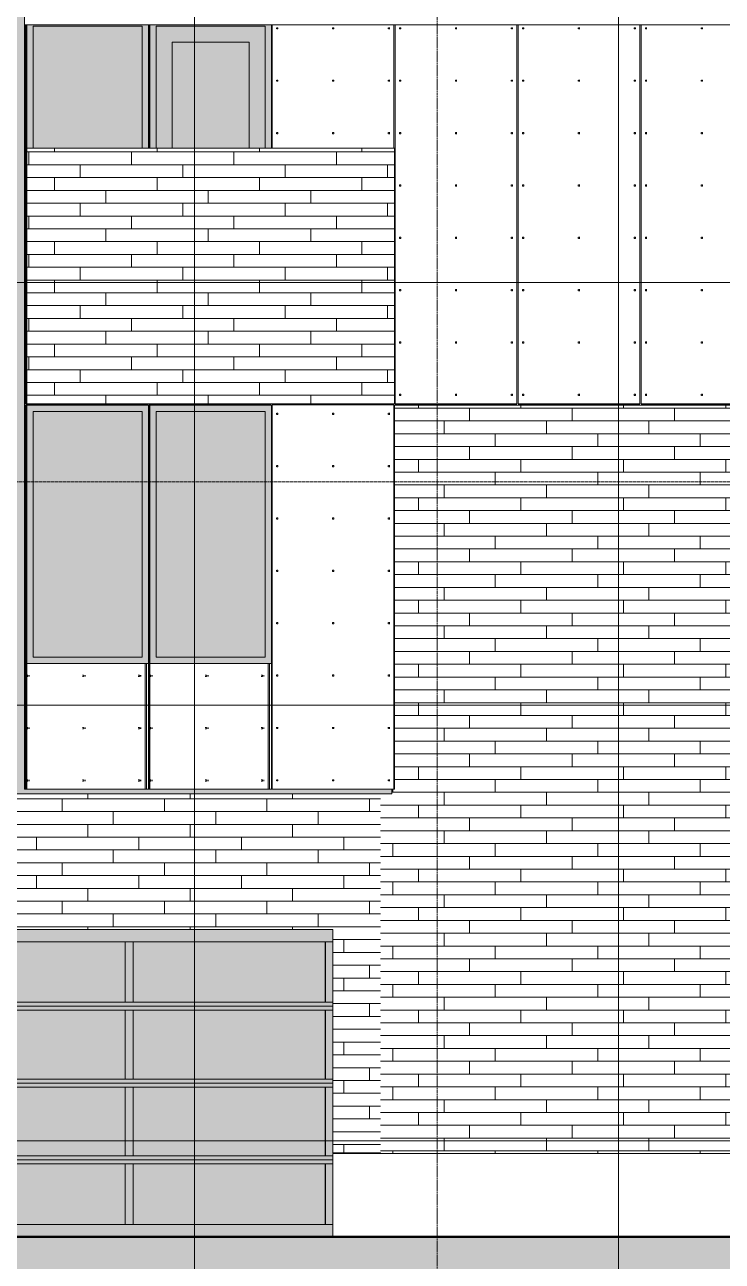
# Model space of a CAD drawing. Header units: inches. Extents: x 1750 to 7619, y -360 to 620.
# Drawn here: x 5540.2 to 5758.1, y -37.7 to 348.5 of the extents above; entities that cross this region are included whole.
import ezdxf

# ---------------------------------------------------------------- set-up
doc = ezdxf.new("R2010")
doc.units = ezdxf.units.IN
doc.header["$MEASUREMENT"] = 0
doc.linetypes.add('Aligning Line 1_8_', pattern=[0.25, 0.125, -0.125])
doc.linetypes.add('Grid Line 1_2_', pattern=[0.875, 0.5, -0.125, 0.125, -0.125])
for name, color, linetype, lineweight in [('0-4', 10, 'Continuous', 5), ('A-CLNG', 13, 'Continuous', 13), ('A-CLNG-1', 13, 'Continuous', 5), ('A-DOOR', 31, 'Continuous', 13), ('A-FLOR-LEVL-1', 51, 'Grid Line 1_2_', 9), ('A-GENM', 5, 'Continuous', 9), ('A-GLAZ', 151, 'Continuous', 13), ('A-GLAZ-1', 251, 'Continuous', 9), ('A-WALL', 113, 'Continuous', 13), ('A-WALL-PATT-1', 251, 'Continuous', 9), ('C-TOPO', 7, 'Continuous', 9), ('C-TOPO-1', 250, 'Continuous', 50), ('G-ANNO-SYMB', 111, 'Aligning Line 1_8_', 9), ('G-ANNO-SYMB-2', 147, 'Aligning Line 1_8_', 9), ('G-ANNO-SYMB-3', 111, 'Continuous', 9), ('S-FNDN', 32, 'Continuous', 13), ('S-GRID-1', 1, 'Grid Line 1_2_', 9)]:
    doc.layers.add(name, color=color, linetype=linetype, lineweight=lineweight)
pattern_1 = [(0, (7193.2, 112.3), (-38.4, 120.375), [0.392, -38.007]), (0, (7193.2, 112.7), (-38.4, 120.375), [0.392, -38.007]), (0, (7193.2, 128.66), (-38.4, 120.375), [0.392, -38.007]), (0, (7193.2, 129.05), (-38.4, 120.375), [0.392, -38.007]), (0, (7193.2, 145.02), (-38.4, 120.375), [0.392, -38.007]), (0, (7193.2, 145.41), (-38.4, 120.375), [0.392, -38.007]), (0, (7193.2, 161.38), (-38.4, 120.375), [0.392, -38.007]), (0, (7193.2, 161.77), (-38.4, 120.375), [0.392, -38.007]), (0, (7193.2, 177.73), (-38.4, 120.375), [0.392, -38.007]), (0, (7193.2, 178.12), (-38.4, 120.375), [0.392, -38.007]), (0, (7193.2, 194.09), (-38.4, 120.375), [0.392, -38.007]), (0, (7193.2, 194.48), (-38.4, 120.375), [0.392, -38.007]), (0, (7193.2, 210.45), (-38.4, 120.375), [0.392, -38.007]), (0, (7193.2, 210.84), (-38.4, 120.375), [0.392, -38.007]), (0, (7193.2, 226.8), (-38.4, 120.375), [0.392, -38.007]), (0, (7193.2, 227.2), (-38.4, 120.375), [0.392, -38.007]), (0, (7210.65, 112.3), (-38.4, 120.375), [0.392, -38.007]), (0, (7210.65, 112.7), (-38.4, 120.375), [0.392, -38.007]), (0, (7210.65, 128.66), (-38.4, 120.375), [0.392, -38.007]), (0, (7210.65, 129.05), (-38.4, 120.375), [0.392, -38.007]), (0, (7210.65, 145.02), (-38.4, 120.375), [0.392, -38.007]), (0, (7210.65, 145.41), (-38.4, 120.375), [0.392, -38.007]), (0, (7210.65, 161.38), (-38.4, 120.375), [0.392, -38.007]), (0, (7210.65, 161.77), (-38.4, 120.375), [0.392, -38.007]), (0, (7210.65, 177.73), (-38.4, 120.375), [0.392, -38.007]), (0, (7210.65, 178.12), (-38.4, 120.375), [0.392, -38.007]), (0, (7210.65, 194.09), (-38.4, 120.375), [0.392, -38.007]), (0, (7210.65, 194.48), (-38.4, 120.375), [0.392, -38.007]), (0, (7210.65, 210.45), (-38.4, 120.375), [0.392, -38.007]), (0, (7210.65, 210.84), (-38.4, 120.375), [0.392, -38.007]), (0, (7210.65, 226.8), (-38.4, 120.375), [0.392, -38.007]), (0, (7210.65, 227.2), (-38.4, 120.375), [0.392, -38.007]), (0, (7228.1, 112.3), (-38.4, 120.375), [0.392, -38.007]), (0, (7228.1, 112.7), (-38.4, 120.375), [0.392, -38.007]), (0, (7228.1, 128.66), (-38.4, 120.375), [0.392, -38.007]), (0, (7228.1, 129.05), (-38.4, 120.375), [0.392, -38.007]), (0, (7228.1, 145.02), (-38.4, 120.375), [0.392, -38.007]), (0, (7228.1, 145.41), (-38.4, 120.375), [0.392, -38.007]), (0, (7228.1, 161.38), (-38.4, 120.375), [0.392, -38.007]), (0, (7228.1, 161.77), (-38.4, 120.375), [0.392, -38.007]), (0, (7228.1, 177.73), (-38.4, 120.375), [0.392, -38.007]), (0, (7228.1, 178.12), (-38.4, 120.375), [0.392, -38.007]), (0, (7228.1, 194.09), (-38.4, 120.375), [0.392, -38.007]), (0, (7228.1, 194.48), (-38.4, 120.375), [0.392, -38.007]), (0, (7228.1, 210.45), (-38.4, 120.375), [0.392, -38.007]), (0, (7228.1, 210.84), (-38.4, 120.375), [0.392, -38.007]), (0, (7228.1, 226.8), (-38.4, 120.375), [0.392, -38.007]), (0, (7228.1, 227.2), (-38.4, 120.375), [0.392, -38.007]), (90, (7191.46, 109.75), (-38.4, 2e-15), [120, -0.375]), (90, (7191.834, 109.75), (-38.4, 2e-15), [120, -0.375]), (90, (7193.2, 112.304), (-38.4, 2e-15), [0.392, -119.982]), (90, (7193.2, 128.66), (-38.4, 2e-15), [0.392, -119.982]), (90, (7193.2, 145.018), (-38.4, 2e-15), [0.392, -119.982]), (90, (7193.2, 161.375), (-38.4, 2e-15), [0.392, -119.982]), (90, (7193.2, 177.732), (-38.4, 2e-15), [0.392, -119.982]), (90, (7193.2, 194.09), (-38.4, 2e-15), [0.392, -119.982]), (90, (7193.2, 210.447), (-38.4, 2e-15), [0.392, -119.982]), (90, (7193.2, 226.804), (-38.4, 2e-15), [0.392, -119.982]), (90, (7193.593, 112.304), (-38.4, 2e-15), [0.392, -119.982]), (90, (7193.593, 128.66), (-38.4, 2e-15), [0.392, -119.982]), (90, (7193.593, 145.018), (-38.4, 2e-15), [0.392, -119.982]), (90, (7193.593, 161.375), (-38.4, 2e-15), [0.392, -119.982]), (90, (7193.593, 177.732), (-38.4, 2e-15), [0.392, -119.982]), (90, (7193.593, 194.09), (-38.4, 2e-15), [0.392, -119.982]), (90, (7193.593, 210.447), (-38.4, 2e-15), [0.392, -119.982]), (90, (7193.593, 226.804), (-38.4, 2e-15), [0.392, -119.982]), (90, (7210.65, 112.304), (-38.4, 2e-15), [0.392, -119.982]), (90, (7210.65, 128.66), (-38.4, 2e-15), [0.392, -119.982]), (90, (7210.65, 145.018), (-38.4, 2e-15), [0.392, -119.982]), (90, (7210.65, 161.375), (-38.4, 2e-15), [0.392, -119.982]), (90, (7210.65, 177.732), (-38.4, 2e-15), [0.392, -119.982]), (90, (7210.65, 194.09), (-38.4, 2e-15), [0.392, -119.982]), (90, (7210.65, 210.447), (-38.4, 2e-15), [0.392, -119.982]), (90, (7210.65, 226.804), (-38.4, 2e-15), [0.392, -119.982]), (90, (7211.043, 112.304), (-38.4, 2e-15), [0.392, -119.982]), (90, (7211.043, 128.66), (-38.4, 2e-15), [0.392, -119.982]), (90, (7211.043, 145.018), (-38.4, 2e-15), [0.392, -119.982]), (90, (7211.043, 161.375), (-38.4, 2e-15), [0.392, -119.982]), (90, (7211.043, 177.732), (-38.4, 2e-15), [0.392, -119.982]), (90, (7211.043, 194.09), (-38.4, 2e-15), [0.392, -119.982]), (90, (7211.043, 210.447), (-38.4, 2e-15), [0.392, -119.982]), (90, (7211.043, 226.804), (-38.4, 2e-15), [0.392, -119.982]), (90, (7228.1, 112.304), (-38.4, 2e-15), [0.392, -119.982]), (90, (7228.1, 128.66), (-38.4, 2e-15), [0.392, -119.982]), (90, (7228.1, 145.018), (-38.4, 2e-15), [0.392, -119.982]), (90, (7228.1, 161.375), (-38.4, 2e-15), [0.392, -119.982]), (90, (7228.1, 177.732), (-38.4, 2e-15), [0.392, -119.982]), (90, (7228.1, 194.09), (-38.4, 2e-15), [0.392, -119.982]), (90, (7228.1, 210.447), (-38.4, 2e-15), [0.392, -119.982]), (90, (7228.1, 226.804), (-38.4, 2e-15), [0.392, -119.982]), (90, (7228.493, 112.304), (-38.4, 2e-15), [0.392, -119.982]), (90, (7228.493, 128.66), (-38.4, 2e-15), [0.392, -119.982]), (90, (7228.493, 145.018), (-38.4, 2e-15), [0.392, -119.982]), (90, (7228.493, 161.375), (-38.4, 2e-15), [0.392, -119.982]), (90, (7228.493, 177.732), (-38.4, 2e-15), [0.392, -119.982]), (90, (7228.493, 194.09), (-38.4, 2e-15), [0.392, -119.982]), (90, (7228.493, 210.447), (-38.4, 2e-15), [0.392, -119.982]), (90, (7228.493, 226.804), (-38.4, 2e-15), [0.392, -119.982]), (180, (7229.86, 109.38), (-38.4, 120.375), [38.025, -0.375]), (180, (7229.86, 109.75), (-38.4, 120.375), [38.025, -0.375])]
pattern_2 = [(0, (5653.5217, 268.8), (0, 4), []), (90, (5653.522, 268.8), (-8, 8), [4, -28]), (90, (5669.522, 272.8), (-8, 8), [4, -28])]

# ---------------------------------------------------------------- blocks, each defined once
blk = doc.blocks.new('CTR - 2nd Phase_rvt-2-BUILDING ELEVATION - NORTH')
at = {"layer": 'A-FLOR-LEVL-1'}
for p, q in [((-12558.48, 268), (-9609.49, 268)), ((-12558.48, 136), (-9609.49, 136)), ((-12558.48, 0), (-9609.49, 0)), ((-12558.48, -30), (-9609.49, -30))]:
    blk.add_line(p, q, dxfattribs=at)
blk = doc.blocks.new('CTR  - Topography_rvt-2-BUILDING ELEVATION - NORTH')
at = {"layer": 'C-TOPO'}
h = blk.add_hatch(dxfattribs=at)
h.set_pattern_fill('FP_65', color=256, style=0, pattern_type=2)
h.set_pattern_definition([(0, (12, 0), (24, 24), [24, -24]), (0, (12, 9), (24, 24), [24, -24]), (0, (12, 18), (24, 24), [24, -24]), (90, (15, 21), (-24, 24), [24, -24]), (90, (24, 21), (-24, 24), [24, -24]), (90, (33, 21), (-24, 24), [24, -24])])
h.paths.add_polyline_path([(-10823.04, -206.54), (-9706.16, -206.54), (-9706.16, 4.74), (-9718.03, 4.58), (-9757.05, 2.34), (-9768.24, 2.24), (-9791.25, 0.22), (-9799.61, -1), (-9821.95, -1), (-9826.28, -1.52), (-9893.34, -4.3), (-9896.52, -5.01), (-9915.25, -12.61), (-9950.42, -20.49), (-9956.61, -23), (-10060.1, -17.59), (-10091.21, -21.29), (-10136.73, -22.08), (-10164.02, -22.65), (-10280.77, -24.57), (-10370.76, -26.59), (-10412.87, -26.71), (-10450.41, -27.55), (-10486.95, -27.6), (-10517.54, -27.24), (-10526.34, -27.22), (-10534.89, -27.12), (-10585.35, -27.54), (-10642.59, -27.26), (-10678.15, -26.98), (-10823.04, -29.95), (-10859.39, -30), (-12461.79, -30), (-12461.79, -206.54), (-10839.09, -206.54)], flags=0)
for p, q in [((-11756.67, -30), (-11650.84, -30)), ((-11650.84, -30), (-11562.83, -30)), ((-11551.58, -30), (-11562.83, -30)), ((-11547.79, -30), (-11551.58, -30)), ((-11542.32, -30), (-11547.79, -30)), ((-11528.02, -30), (-11542.32, -30)), ((-11528.02, -30), (-11517.18, -30)), ((-11517.18, -30), (-11493.25, -30)), ((-11449.34, -30), (-11493.25, -30)), ((-11449.34, -30), (-11368.78, -30))]:
    blk.add_line(p, q, dxfattribs=at)
at = {"layer": 'C-TOPO-1'}
for p, q in [((-11650.84, -30), (-11756.66, -30)), ((-11562.83, -30), (-11650.84, -30)), ((-11551.58, -30), (-11562.83, -30)), ((-11547.79, -30), (-11551.58, -30)), ((-11542.32, -30), (-11547.79, -30)), ((-11528.02, -30), (-11542.32, -30)), ((-11517.18, -30), (-11528.02, -30)), ((-11493.25, -30), (-11517.18, -30)), ((-11449.34, -30), (-11493.25, -30)), ((-11368.78, -30), (-11449.34, -30))]:
    blk.add_line(p, q, dxfattribs=at)
blk = doc.blocks.new('CTR - 1st Phase - Common Walls_rvt-2-BUILDING ELEVATION - NORTH')
at = {"layer": 'A-FLOR-LEVL-1'}
for p, q in [((-12558.48, 268), (-9609.49, 268)), ((-12558.48, 136), (-9609.49, 136)), ((-12558.48, 0), (-9609.49, 0)), ((-12558.48, -30), (-9609.49, -30))]:
    blk.add_line(p, q, dxfattribs=at)
at = {"layer": 'G-ANNO-SYMB-2'}
blk.add_line((-9706.16, 0), (-12461.79, 0), dxfattribs=at)
blk = doc.blocks.new('CTR - 1st Phase -Stairs _ Elevators_rvt-2-BUILDING ELEVATION - NORTH')
at = {"layer": 'A-FLOR-LEVL-1'}
for p, q in [((-12558.48, 268), (-9609.49, 268)), ((-12558.48, 136), (-9609.49, 136)), ((-12558.48, 0), (-9609.49, 0)), ((-12558.48, -30), (-9609.49, -30))]:
    blk.add_line(p, q, dxfattribs=at)
blk = doc.blocks.new('Basic Wall _ EXT - FIBER CEMENT - LARGE - ___-2162461-BUILDING ELEVATION - NORTH')
at = {"layer": 'A-WALL'}
for p, q in [((-11663.98, 348.53), (-11663.98, 348.55)), ((-11663.98, 348.51), (-11663.98, 348.53)), ((-11663.98, 348.51), (-11356.4, 348.51))]:
    blk.add_line(p, q, dxfattribs=at)
blk = doc.blocks.new('_THE_ WINDOW _ DOOR - Door - 3rd floors-2113387-BUILDING ELEVATION - NORTH')
at = {"layer": 'A-GLAZ'}
for points in [[(-11623.01, 310), (-11623.01, 348.12), (-11588.99, 348.12), (-11588.99, 310), (-11586.99, 310), (-11586.99, 348.51), (-11625.01, 348.47), (-11625.01, 310), (-11623.97, 310)], [(-11588.99, 310), (-11588.99, 348.12), (-11623.01, 348.12), (-11623.01, 310), (-11618.01, 310), (-11618.01, 343.12), (-11593.99, 343.12), (-11593.99, 310), (-11591.6, 310)], [(-11600.66, 310), (-11593.99, 310), (-11593.99, 343.12), (-11618.01, 343.12), (-11618.01, 310)]]:
    blk.add_hatch(color=256, dxfattribs=at).paths.add_polyline_path(points, flags=0)
for p, q in [((-11625.01, 348.52), (-11625.01, 310)), ((-11623.01, 348.12), (-11588.99, 348.12)), ((-11623.01, 310), (-11623.01, 348.12)), ((-11588.99, 348.12), (-11588.99, 310)), ((-11586.99, 310), (-11586.99, 348.52)), ((-11618.01, 343.12), (-11593.99, 343.12)), ((-11618.01, 310), (-11618.01, 343.12)), ((-11593.99, 343.12), (-11593.99, 310))]:
    blk.add_line(p, q, dxfattribs=at)
blk = doc.blocks.new('_THE_ WINDOW _ DOOR - Window - 3rd Floor-2113392-BUILDING ELEVATION - NORTH')
at = {"layer": 'A-GLAZ'}
for points in [[(-11663.41, 310), (-11661.41, 310), (-11661.41, 348.12), (-11627.39, 348.12), (-11627.39, 310), (-11625.39, 310), (-11625.39, 348.51), (-11663.41, 348.51), (-11663.41, 343.64)], [(-11661.41, 310), (-11627.39, 310), (-11627.39, 348.12), (-11661.41, 348.12), (-11661.41, 343.64)]]:
    blk.add_hatch(color=256, dxfattribs=at).paths.add_polyline_path(points, flags=0)
for p, q in [((-11663.41, 348.52), (-11663.41, 310)), ((-11661.41, 310), (-11661.41, 348.12)), ((-11661.41, 348.12), (-11627.39, 348.12)), ((-11627.39, 348.12), (-11627.39, 310)), ((-11625.39, 310), (-11625.39, 348.52))]:
    blk.add_line(p, q, dxfattribs=at)
blk = doc.blocks.new('_THE_ WINDOW _ DOOR - Window - 2nd Floor-2113388-BUILDING ELEVATION - NORTH')
at = {"layer": 'A-GLAZ'}
h = blk.add_hatch(color=256, dxfattribs=at)
h.paths.add_polyline_path([(-11780.99, 149), (-11778.99, 149), (-11778.99, 229.75), (-11817.01, 229.75), (-11817.01, 149), (-11785.18, 149)], flags=0)
h.paths.add_polyline_path([(-11815.01, 151), (-11815.01, 227.75), (-11780.99, 227.75), (-11780.99, 151), (-11785.18, 151)], flags=0)
blk.add_hatch(color=256, dxfattribs=at).paths.add_polyline_path([(-11785.18, 151), (-11780.99, 151), (-11780.99, 227.75), (-11815.01, 227.75), (-11815.01, 151)], flags=0)
at = {"layer": 'A-GLAZ-1'}
h = blk.add_hatch(dxfattribs=at)
h.set_pattern_fill('FP_62', color=256, style=0, pattern_type=2)
h.set_pattern_definition([(0, (-11777.25, 167.18), (-38.4, 120.38), [0.392, -38.007]), (0, (-11777.25, 167.57), (-38.4, 120.38), [0.392, -38.007]), (0, (-11777.25, 183.54), (-38.4, 120.38), [0.392, -38.007]), (0, (-11777.25, 183.93), (-38.4, 120.38), [0.392, -38.007]), (0, (-11777.25, 199.89), (-38.4, 120.38), [0.392, -38.007]), (0, (-11777.25, 200.29), (-38.4, 120.38), [0.392, -38.007]), (0, (-11777.25, 216.25), (-38.4, 120.38), [0.392, -38.007]), (0, (-11777.25, 216.64), (-38.4, 120.38), [0.392, -38.007]), (0, (-11777.25, 232.61), (-38.4, 120.38), [0.392, -38.007]), (0, (-11777.25, 233), (-38.4, 120.38), [0.392, -38.007]), (0, (-11777.25, 248.96), (-38.4, 120.38), [0.392, -38.007]), (0, (-11777.25, 249.36), (-38.4, 120.375), [0.392, -38.007]), (0, (-11777.25, 265.32), (-38.4, 120.375), [0.392, -38.007]), (0, (-11777.25, 265.71), (-38.4, 120.375), [0.392, -38.007]), (0, (-11777.25, 281.68), (-38.4, 120.375), [0.392, -38.007]), (0, (-11777.25, 282.07), (-38.4, 120.375), [0.392, -38.007]), (0, (-11759.8, 167.18), (-38.4, 120.38), [0.392, -38.007]), (0, (-11759.8, 167.57), (-38.4, 120.38), [0.392, -38.007]), (0, (-11759.8, 183.54), (-38.4, 120.38), [0.392, -38.007]), (0, (-11759.8, 183.93), (-38.4, 120.38), [0.392, -38.007]), (0, (-11759.8, 199.89), (-38.4, 120.38), [0.392, -38.007]), (0, (-11759.8, 200.29), (-38.4, 120.38), [0.392, -38.007]), (0, (-11759.8, 216.25), (-38.4, 120.38), [0.392, -38.007]), (0, (-11759.8, 216.64), (-38.4, 120.38), [0.392, -38.007]), (0, (-11759.8, 232.61), (-38.4, 120.38), [0.392, -38.007]), (0, (-11759.8, 233), (-38.4, 120.38), [0.392, -38.007]), (0, (-11759.8, 248.96), (-38.4, 120.375), [0.392, -38.007]), (0, (-11759.8, 249.36), (-38.4, 120.375), [0.392, -38.007]), (0, (-11759.8, 265.32), (-38.4, 120.375), [0.392, -38.007]), (0, (-11759.8, 265.71), (-38.4, 120.375), [0.392, -38.007]), (0, (-11759.8, 281.68), (-38.4, 120.375), [0.392, -38.007]), (0, (-11759.8, 282.07), (-38.4, 120.375), [0.392, -38.007]), (0, (-11742.35, 167.18), (-38.4, 120.38), [0.392, -38.007]), (0, (-11742.35, 167.57), (-38.4, 120.38), [0.392, -38.007]), (0, (-11742.35, 183.54), (-38.4, 120.38), [0.392, -38.007]), (0, (-11742.35, 183.93), (-38.4, 120.38), [0.392, -38.007]), (0, (-11742.35, 199.89), (-38.4, 120.38), [0.392, -38.007]), (0, (-11742.35, 200.29), (-38.4, 120.38), [0.392, -38.007]), (0, (-11742.35, 216.25), (-38.4, 120.38), [0.392, -38.007]), (0, (-11742.35, 216.64), (-38.4, 120.38), [0.392, -38.007]), (0, (-11742.35, 232.61), (-38.4, 120.38), [0.392, -38.007]), (0, (-11742.35, 233), (-38.4, 120.38), [0.392, -38.007]), (0, (-11742.35, 248.96), (-38.4, 120.375), [0.392, -38.007]), (0, (-11742.35, 249.36), (-38.4, 120.375), [0.392, -38.007]), (0, (-11742.35, 265.32), (-38.4, 120.375), [0.392, -38.007]), (0, (-11742.35, 265.71), (-38.4, 120.375), [0.392, -38.007]), (0, (-11742.35, 281.68), (-38.4, 120.375), [0.392, -38.007]), (0, (-11742.35, 282.07), (-38.4, 120.375), [0.392, -38.007]), (90, (-11778.99, 164.625), (-38.4, 2e-15), [120, -0.375]), (90, (-11778.614, 164.625), (-38.4, 2e-15), [120, -0.375]), (90, (-11777.248, 167.18), (-38.4, 2e-15), [0.392, -119.982]), (90, (-11777.248, 183.536), (-38.4, 2e-15), [0.392, -119.982]), (90, (-11777.248, 199.893), (-38.4, 2e-15), [0.392, -119.982]), (90, (-11777.248, 216.25), (-38.4, 2e-15), [0.392, -119.982]), (90, (-11777.248, 232.607), (-38.4, 2e-15), [0.392, -119.982]), (90, (-11777.248, 248.964), (-38.4, 2e-15), [0.392, -119.982]), (90, (-11777.248, 265.322), (-38.4, 2e-15), [0.392, -119.982]), (90, (-11777.248, 281.68), (-38.4, 2e-15), [0.392, -119.982]), (90, (-11776.856, 167.18), (-38.4, 2e-15), [0.392, -119.982]), (90, (-11776.856, 183.536), (-38.4, 2e-15), [0.392, -119.982]), (90, (-11776.856, 199.893), (-38.4, 2e-15), [0.392, -119.982]), (90, (-11776.856, 216.25), (-38.4, 2e-15), [0.392, -119.982]), (90, (-11776.856, 232.607), (-38.4, 2e-15), [0.392, -119.982]), (90, (-11776.856, 248.964), (-38.4, 2e-15), [0.392, -119.982]), (90, (-11776.856, 265.322), (-38.4, 2e-15), [0.392, -119.982]), (90, (-11776.856, 281.68), (-38.4, 2e-15), [0.392, -119.982]), (90, (-11759.798, 167.18), (-38.4, 2e-15), [0.392, -119.982]), (90, (-11759.798, 183.536), (-38.4, 2e-15), [0.392, -119.982]), (90, (-11759.798, 199.893), (-38.4, 2e-15), [0.392, -119.982]), (90, (-11759.798, 216.25), (-38.4, 2e-15), [0.392, -119.982]), (90, (-11759.798, 232.607), (-38.4, 2e-15), [0.392, -119.982]), (90, (-11759.798, 248.964), (-38.4, 2e-15), [0.392, -119.982]), (90, (-11759.798, 265.322), (-38.4, 2e-15), [0.392, -119.982]), (90, (-11759.798, 281.68), (-38.4, 2e-15), [0.392, -119.982]), (90, (-11759.406, 167.18), (-38.4, 2e-15), [0.392, -119.982]), (90, (-11759.406, 183.536), (-38.4, 2e-15), [0.392, -119.982]), (90, (-11759.406, 199.893), (-38.4, 2e-15), [0.392, -119.982]), (90, (-11759.406, 216.25), (-38.4, 2e-15), [0.392, -119.982]), (90, (-11759.406, 232.607), (-38.4, 2e-15), [0.392, -119.982]), (90, (-11759.406, 248.964), (-38.4, 2e-15), [0.392, -119.982]), (90, (-11759.406, 265.322), (-38.4, 2e-15), [0.392, -119.982]), (90, (-11759.406, 281.68), (-38.4, 2e-15), [0.392, -119.982]), (90, (-11742.348, 167.18), (-38.4, 2e-15), [0.392, -119.982]), (90, (-11742.348, 183.536), (-38.4, 2e-15), [0.392, -119.982]), (90, (-11742.348, 199.893), (-38.4, 2e-15), [0.392, -119.982]), (90, (-11742.348, 216.25), (-38.4, 2e-15), [0.392, -119.982]), (90, (-11742.348, 232.607), (-38.4, 2e-15), [0.392, -119.982]), (90, (-11742.348, 248.964), (-38.4, 2e-15), [0.392, -119.982]), (90, (-11742.348, 265.322), (-38.4, 2e-15), [0.392, -119.982]), (90, (-11742.348, 281.68), (-38.4, 2e-15), [0.392, -119.982]), (90, (-11741.956, 167.18), (-38.4, 2e-15), [0.392, -119.982]), (90, (-11741.956, 183.536), (-38.4, 2e-15), [0.392, -119.982]), (90, (-11741.956, 199.893), (-38.4, 2e-15), [0.392, -119.982]), (90, (-11741.956, 216.25), (-38.4, 2e-15), [0.392, -119.982]), (90, (-11741.956, 232.607), (-38.4, 2e-15), [0.392, -119.982]), (90, (-11741.956, 248.964), (-38.4, 2e-15), [0.392, -119.982]), (90, (-11741.956, 265.322), (-38.4, 2e-15), [0.392, -119.982]), (90, (-11741.956, 281.68), (-38.4, 2e-15), [0.392, -119.982]), (180, (-11740.59, 164.25), (-38.4, 120.38), [38.025, -0.375]), (180, (-11740.59, 164.62), (-38.4, 120.38), [38.025, -0.375])])
h.paths.add_polyline_path([(-11778.99, 109.75), (-11778.99, 149), (-11817.01, 149), (-11817.01, 109.75)], flags=0)
at = {"layer": 'A-GLAZ'}
for p, q in [((-11778.99, 229.75), (-11817.01, 229.75)), ((-11817.01, 229.75), (-11817.01, 149)), ((-11778.99, 149), (-11778.99, 229.75)), ((-11815.01, 151), (-11815.01, 227.75)), ((-11815.01, 227.75), (-11780.99, 227.75)), ((-11780.99, 227.75), (-11780.99, 151)), ((-11780.99, 151), (-11815.01, 151)), ((-11817.01, 149), (-11778.99, 149)), ((-11817.01, 149), (-11817.01, 109.75)), ((-11778.99, 109.75), (-11778.99, 149)), ((-11817.01, 109.75), (-11778.99, 109.75))]:
    blk.add_line(p, q, dxfattribs=at)
blk = doc.blocks.new('Door-Sectional_Model3502_Comcl_Amarr - one-1908623-BUILDING ELEVATION - NORTH')
at = {"layer": 'A-DOOR'}
h = blk.add_hatch(color=256, dxfattribs=at)
h.paths.add_polyline_path([(-11686.77, 42), (-11567.79, 42.01), (-11567.79, 43.25), (-11759.79, 43.24), (-11759.79, 42), (-11726.37, 42)], flags=0)
h.paths.add_polyline_path([(-11686.77, 62.12), (-11567.79, 62.14), (-11567.79, 66), (-11759.79, 65.98), (-11759.79, 62.12), (-11754.39, 62.12)], flags=0)
h = blk.add_hatch(color=256, dxfattribs=at)
h.paths.add_polyline_path([(-11570.12, 43.25), (-11567.79, 43.25), (-11567.79, 62.12), (-11570.12, 62.12)], flags=0)
h.paths.add_polyline_path([(-11759.79, 43.25), (-11757.41, 43.25), (-11757.41, 62.12), (-11759.79, 62.12), (-11759.79, 48.84)], flags=0)
h = blk.add_hatch(color=256, dxfattribs=at)
h.paths.add_polyline_path([(-11600.66, 43.25), (-11570.16, 43.25), (-11570.16, 62.12), (-11630.21, 62.12), (-11630.21, 43.25)], flags=0)
h.paths.add_polyline_path([(-11728.11, 43.25), (-11697.37, 43.25), (-11697.37, 62.12), (-11757.41, 62.12), (-11757.41, 43.25)], flags=0)
h.paths.add_polyline_path([(-11694.87, 43.25), (-11632.71, 43.25), (-11632.71, 62.12), (-11694.87, 62.12), (-11694.87, 58)], flags=0)
for points in [[(-11694.87, 43.25), (-11694.87, 62.12), (-11697.37, 62.12), (-11697.37, 43.25)], [(-11630.21, 43.25), (-11630.21, 62.12), (-11632.71, 62.12), (-11632.71, 43.25)], [(-11697.37, 19.25), (-11694.87, 19.25), (-11694.87, 40.75), (-11697.37, 40.75), (-11697.37, 22.7)], [(-11632.71, 19.25), (-11630.21, 19.25), (-11630.21, 40.75), (-11632.71, 40.75), (-11632.71, 22.7)], [(-11694.87, -4.75), (-11694.87, 16.75), (-11697.37, 16.75), (-11697.37, -4.75)], [(-11630.21, -4.75), (-11630.21, 16.75), (-11632.71, 16.75), (-11632.71, -4.75)], [(-11565.51, -4), (-11565.51, -3.75), (-11566.51, -3.75), (-11566.51, -4)], [(-11694.87, -26.13), (-11694.87, -7.25), (-11697.37, -7.25), (-11697.37, -26.13)], [(-11630.21, -26.13), (-11630.21, -7.25), (-11632.71, -7.25), (-11632.71, -26.13)], [(-11762.07, -29.93), (-11761.07, -29.93), (-11761.07, -19.75), (-11762.07, -19.75), (-11762.07, -26.13)], [(-11761.07, -29.96), (-11761.07, -29.93), (-11762.07, -29.96)]]:
    blk.add_hatch(color=256, dxfattribs=at).paths.add_polyline_path(points, flags=0)
h = blk.add_hatch(color=256, dxfattribs=at)
h.paths.add_polyline_path([(-11570.12, -26.13), (-11570.12, -7.25), (-11570.16, -7.25), (-11570.16, -26.13)], flags=0)
h.paths.add_polyline_path([(-11570.16, -4.75), (-11570.12, -4.75), (-11570.12, 16.75), (-11570.16, 16.75), (-11570.16, -4.59)], flags=0)
h.paths.add_polyline_path([(-11570.12, 19.25), (-11570.12, 40.75), (-11570.16, 40.75), (-11570.16, 19.25)], flags=0)
h.paths.add_polyline_path([(-11570.16, 43.25), (-11570.12, 43.25), (-11570.12, 62.12), (-11570.16, 62.12)], flags=0)
h = blk.add_hatch(color=256, dxfattribs=at)
h.paths.add_polyline_path([(-11570.16, 18), (-11567.79, 18.01), (-11567.79, 19.25), (-11759.79, 19.24), (-11759.79, 18), (-11600.66, 18)], flags=0)
h.paths.add_polyline_path([(-11570.16, 40.75), (-11567.79, 40.76), (-11567.79, 42), (-11759.79, 41.99), (-11759.79, 40.75), (-11600.66, 40.75)], flags=0)
h = blk.add_hatch(color=256, dxfattribs=at)
h.paths.add_polyline_path([(-11757.41, 19.25), (-11757.41, 40.75), (-11759.79, 40.75), (-11759.79, 19.25)], flags=0)
h.paths.add_polyline_path([(-11570.12, 19.25), (-11567.79, 19.25), (-11567.79, 40.75), (-11570.12, 40.75), (-11570.12, 22.7)], flags=0)
h = blk.add_hatch(color=256, dxfattribs=at)
h.paths.add_polyline_path([(-11643.71, 19.25), (-11632.71, 19.25), (-11632.71, 40.75), (-11694.87, 40.75), (-11694.87, 19.25), (-11686.77, 19.25)], flags=0)
h.paths.add_polyline_path([(-11729.83, 19.25), (-11697.37, 19.25), (-11697.37, 40.75), (-11757.41, 40.75), (-11757.41, 19.25)], flags=0)
h.paths.add_polyline_path([(-11600.66, 19.25), (-11570.16, 19.25), (-11570.16, 40.75), (-11630.21, 40.75), (-11630.21, 19.25)], flags=0)
h = blk.add_hatch(color=256, dxfattribs=at)
h.paths.add_polyline_path([(-11649.1, -6), (-11567.79, -5.99), (-11567.79, -4.75), (-11759.79, -4.76), (-11759.79, -6), (-11654.48, -6)], flags=0)
h.paths.add_polyline_path([(-11570.16, 16.75), (-11567.79, 16.76), (-11567.79, 18), (-11759.79, 17.99), (-11759.79, 16.75), (-11600.66, 16.75)], flags=0)
h = blk.add_hatch(color=256, dxfattribs=at)
h.paths.add_polyline_path([(-11759.79, -4.75), (-11757.41, -4.75), (-11757.41, 16.75), (-11759.79, 16.75), (-11759.79, -0.22)], flags=0)
h.paths.add_polyline_path([(-11567.79, -4.75), (-11567.79, -4), (-11566.79, -4), (-11566.79, -3.75), (-11567.79, -3.75), (-11567.79, 16.75), (-11570.12, 16.75), (-11570.12, -4.75), (-11568.37, -4.75)], flags=0)
h = blk.add_hatch(color=256, dxfattribs=at)
h.paths.add_polyline_path([(-11757.41, -4.75), (-11697.37, -4.75), (-11697.37, 16.75), (-11757.41, 16.75), (-11757.41, -0.22)], flags=0)
h.paths.add_polyline_path([(-11686.77, -4.75), (-11632.71, -4.75), (-11632.71, 16.75), (-11694.87, 16.75), (-11694.87, -4.75)], flags=0)
h.paths.add_polyline_path([(-11570.16, -4.75), (-11570.16, 16.75), (-11630.21, 16.75), (-11630.21, -4.75), (-11579.13, -4.75)], flags=0)
h = blk.add_hatch(color=256, dxfattribs=at)
h.paths.add_polyline_path([(-11570.16, -30), (-11567.79, -29.98), (-11567.79, -26.13), (-11760.79, -26.13), (-11760.79, -30), (-11600.66, -30)], flags=0)
h.paths.add_polyline_path([(-11606.04, -7.25), (-11567.79, -7.24), (-11567.79, -6), (-11759.79, -6.01), (-11759.79, -7.25), (-11611.42, -7.25)], flags=0)
h = blk.add_hatch(color=256, dxfattribs=at)
h.paths.add_polyline_path([(-11760.79, -26.13), (-11757.41, -26.13), (-11757.41, -7.25), (-11759.79, -7.25), (-11759.79, -19.75), (-11760.79, -19.75), (-11760.79, -26.01)], flags=0)
h.paths.add_polyline_path([(-11570.12, -26.13), (-11567.79, -26.13), (-11567.79, -7.25), (-11570.12, -7.25), (-11570.12, -23.15)], flags=0)
h = blk.add_hatch(color=256, dxfattribs=at)
h.paths.add_polyline_path([(-11757.41, -26.13), (-11697.37, -26.13), (-11697.37, -7.25), (-11757.41, -7.25), (-11757.41, -23.15)], flags=0)
h.paths.add_polyline_path([(-11630.21, -26.13), (-11570.16, -26.13), (-11570.16, -7.25), (-11630.21, -7.25), (-11630.21, -23.15)], flags=0)
h.paths.add_polyline_path([(-11694.87, -26.13), (-11632.71, -26.13), (-11632.71, -7.25), (-11694.87, -7.25), (-11694.87, -23.15)], flags=0)
for p, q in [((-11757.41, 62.12), (-11759.79, 62.12)), ((-11759.79, 62.12), (-11567.79, 62.12)), ((-11757.41, 43.25), (-11757.41, 62.12)), ((-11697.37, 62.12), (-11694.87, 62.12)), ((-11697.37, 62.12), (-11697.37, 43.25)), ((-11694.87, 62.12), (-11694.87, 43.25)), ((-11632.71, 62.12), (-11630.21, 62.12)), ((-11632.71, 62.12), (-11632.71, 43.25)), ((-11630.21, 62.12), (-11630.21, 43.25)), ((-11570.16, 43.25), (-11570.16, 62.12)), ((-11567.79, 62.12), (-11570.12, 62.12)), ((-11570.12, 62.12), (-11570.12, 43.25)), ((-11759.79, 43.25), (-11757.41, 43.25)), ((-11567.79, 43.25), (-11759.79, 43.25)), ((-11694.87, 43.25), (-11697.37, 43.25)), ((-11630.21, 43.25), (-11632.71, 43.25)), ((-11570.12, 43.25), (-11567.79, 43.25)), ((-11759.79, 42), (-11567.79, 42)), ((-11567.79, 42), (-11759.79, 42)), ((-11757.41, 40.75), (-11759.79, 40.75)), ((-11759.79, 40.75), (-11567.79, 40.75)), ((-11757.41, 19.25), (-11757.41, 40.75)), ((-11697.37, 40.75), (-11694.87, 40.75)), ((-11697.37, 40.75), (-11697.37, 19.25)), ((-11694.87, 40.75), (-11694.87, 19.25)), ((-11632.71, 40.75), (-11630.21, 40.75)), ((-11632.71, 40.75), (-11632.71, 19.25)), ((-11630.21, 40.75), (-11630.21, 19.25)), ((-11570.16, 19.25), (-11570.16, 40.75)), ((-11567.79, 40.75), (-11570.12, 40.75)), ((-11570.12, 40.75), (-11570.12, 19.25)), ((-11759.79, 19.25), (-11757.41, 19.25)), ((-11567.79, 19.25), (-11759.79, 19.25)), ((-11759.79, 18), (-11567.79, 18)), ((-11567.79, 18), (-11759.79, 18)), ((-11757.41, 16.75), (-11759.79, 16.75)), ((-11759.79, 16.75), (-11567.79, 16.75)), ((-11757.41, -4.75), (-11757.41, 16.75)), ((-11694.87, 19.25), (-11697.37, 19.25)), ((-11697.37, 16.75), (-11694.87, 16.75)), ((-11697.37, 16.75), (-11697.37, -4.75)), ((-11694.87, 16.75), (-11694.87, -4.75)), ((-11630.21, 19.25), (-11632.71, 19.25)), ((-11632.71, 16.75), (-11630.21, 16.75)), ((-11632.71, 16.75), (-11632.71, -4.75)), ((-11630.21, 16.75), (-11630.21, -4.75)), ((-11570.16, -4.75), (-11570.16, 16.75)), ((-11570.12, 19.25), (-11567.79, 19.25)), ((-11567.79, 16.75), (-11570.12, 16.75)), ((-11570.12, 16.75), (-11570.12, -4.75)), ((-11566.79, -4), (-11566.79, -3.75)), ((-11566.51, -4), (-11566.51, -3.75)), ((-11565.51, -3.75), (-11565.51, -4)), ((-11759.79, -4.75), (-11757.41, -4.75)), ((-11567.79, -4.75), (-11759.79, -4.75)), ((-11759.79, -6), (-11567.79, -6)), ((-11567.79, -6), (-11759.79, -6)), ((-11757.41, -7.25), (-11759.79, -7.25)), ((-11759.79, -7.25), (-11567.79, -7.25)), ((-11757.41, -26.13), (-11757.41, -7.25)), ((-11694.87, -4.75), (-11697.37, -4.75)), ((-11697.37, -7.25), (-11694.87, -7.25)), ((-11697.37, -7.25), (-11697.37, -26.13)), ((-11694.87, -7.25), (-11694.87, -26.13)), ((-11630.21, -4.75), (-11632.71, -4.75)), ((-11632.71, -7.25), (-11630.21, -7.25)), ((-11632.71, -7.25), (-11632.71, -26.13)), ((-11630.21, -7.25), (-11630.21, -26.13)), ((-11570.16, -26.13), (-11570.16, -7.25)), ((-11570.12, -4.75), (-11567.79, -4.75)), ((-11567.79, -7.25), (-11570.12, -7.25)), ((-11570.12, -7.25), (-11570.12, -26.13)), ((-11762.07, -29.93), (-11762.07, -19.75)), ((-11761.07, -19.75), (-11761.07, -29.93)), ((-11760.79, -19.75), (-11760.79, -26.13)), ((-11760.79, -26.13), (-11757.41, -26.13)), ((-11760.79, -26.13), (-11760.79, -30)), ((-11567.79, -26.13), (-11760.79, -26.13)), ((-11694.87, -26.13), (-11697.37, -26.13)), ((-11630.21, -26.13), (-11632.71, -26.13)), ((-11570.12, -26.13), (-11567.79, -26.13)), ((-11761.07, -29.93), (-11762.07, -29.93)), ((-11762.07, -29.96), (-11762.07, -29.93)), ((-11762.07, -29.96), (-11761.07, -29.96)), ((-11761.07, -29.93), (-11761.07, -29.96))]:
    blk.add_line(p, q, dxfattribs=at)
blk = doc.blocks.new('Family1 - SCUPPER-2154893-BUILDING ELEVATION - NORTH')
at = {"layer": 'A-GENM'}
for points in [[(-11673.85, 401.5), (-11673.85, 418.54), (-11673.98, 418.54), (-11673.98, 401.5)], [(-11673.85, 401.5), (-11664.1, 401.5), (-11664.1, 418.54), (-11673.85, 418.54), (-11673.85, 401.75)], [(-11664.1, 401.5), (-11663.98, 401.5), (-11663.98, 418.54), (-11664.1, 418.54), (-11664.1, 403)], [(-11673.98, 109.75), (-11673.85, 109.75), (-11673.85, 395.5), (-11673.98, 395.5), (-11673.98, 109.87)], [(-11673.85, 109.87), (-11664.1, 109.88), (-11664.1, 395.5), (-11673.85, 395.5), (-11673.85, 110)], [(-11664.1, 109.75), (-11663.98, 109.75), (-11663.98, 395.5), (-11664.1, 395.5), (-11664.1, 109.76)]]:
    blk.add_hatch(color=256, dxfattribs=at).paths.add_polyline_path(points, flags=0)
h = blk.add_hatch(color=256, dxfattribs=at)
h.paths.add_polyline_path([(-11664.1, 395.5), (-11663.98, 395.5), (-11663.98, 401.5), (-11673.98, 401.5), (-11673.98, 395.5), (-11673.85, 395.5)], flags=0)
h.paths.add_polyline_path([(-11673.85, 395.62), (-11673.85, 401.37), (-11664.1, 401.37), (-11664.1, 395.62)], flags=0)
for p, q in [((-11673.98, 401.5), (-11673.98, 418.54)), ((-11673.85, 401.5), (-11673.85, 418.54)), ((-11664.1, 401.5), (-11664.1, 418.54)), ((-11663.98, 401.5), (-11663.98, 418.54)), ((-11663.98, 401.5), (-11673.98, 401.5)), ((-11673.98, 401.5), (-11673.98, 395.5)), ((-11673.85, 395.62), (-11673.85, 401.37)), ((-11673.85, 401.37), (-11664.1, 401.37)), ((-11664.1, 401.37), (-11664.1, 395.62)), ((-11663.98, 395.5), (-11663.98, 401.5)), ((-11673.98, 353), (-11673.98, 395.5)), ((-11673.98, 395.5), (-11663.98, 395.5)), ((-11664.1, 395.62), (-11673.85, 395.62)), ((-11673.85, 109.75), (-11673.85, 395.5)), ((-11664.1, 109.75), (-11664.1, 395.5)), ((-11663.98, 353), (-11663.98, 395.5)), ((-11673.98, 109.75), (-11673.98, 348.52)), ((-11663.98, 109.75), (-11663.98, 348.52)), ((-11673.85, 109.75), (-11673.98, 109.75)), ((-11663.98, 109.75), (-11664.1, 109.75))]:
    blk.add_line(p, q, dxfattribs=at)

msp = doc.modelspace()

# ---------------------------------------------------------------- hatches: boundary and pattern name
at = {"layer": 'A-CLNG-1'}
msp.add_hatch(color=256, dxfattribs=at).paths.add_polyline_path([(5654.8963, 108.375), (5654.8963, 109.75), (5540.1338, 109.7562), (5540.1338, 109.875), (5530.3838, 109.8735), (5530.3838, 109.75), (5085.8963, 109.75), (5085.8963, 108.375), (5651.3338, 108.375)], flags=0)
at = {"layer": 'A-WALL-PATT-1'}
h = msp.add_hatch(dxfattribs=at)
h.set_pattern_fill('FP_46', color=256, style=0, pattern_type=2)
h.set_pattern_definition(pattern_1)
h.paths.add_polyline_path([(5540.8213, 109.75), (5540.8231, 229.75), (5578.8463, 229.75), (5578.8463, 109.75), (5579.2213, 109.75), (5579.2213, 229.75), (5617.2463, 229.75), (5617.2463, 109.75), (5647.0213, 109.75), (5647.0213, 229.75), (5779.4713, 229.75), (5779.4713, 178), (5809.9963, 178), (5809.9963, 229.75), (5847.8338, 229.75), (5847.8246, 348.5081), (5847.4588, 348.5081), (5847.4588, 230.125), (5809.4338, 230.125), (5809.4338, 348.5081), (5617.2463, 348.5081), (5617.2463, 310), (5655.6463, 310), (5655.6463, 230.125), (5540.8213, 230.125), (5540.8213, 348.5081), (5540.2588, 348.5081), (5540.2588, 109.75), (5540.6453, 109.75)], flags=0)
h.paths.add_polyline_path([(5578.8463, 310), (5579.2213, 310), (5579.2138, 348.5081), (5578.8463, 348.5081), (5578.8463, 343.636)], flags=0)
h = msp.add_hatch(dxfattribs=at)
h.set_pattern_fill('FP_48', color=256, style=0, pattern_type=2)
h.set_pattern_definition(pattern_2)
h.paths.add_polyline_path([(5541.5713, 230.125), (5545.0713, 230.125), (5545.0713, 310), (5540.8213, 310), (5540.8213, 230.125)], flags=0)
h = msp.add_hatch(dxfattribs=at)
h.set_pattern_fill('FP_48', color=256, style=0, pattern_type=2)
h.set_pattern_definition(pattern_2)
h.paths.add_polyline_path([(5617.2463, 230.125), (5651.3963, 230.125), (5651.3963, 310), (5545.0713, 310), (5545.0713, 230.125), (5603.578, 230.125)], flags=0)
h = msp.add_hatch(dxfattribs=at)
h.set_pattern_fill('FP_48', color=256, style=0, pattern_type=2)
h.set_pattern_definition(pattern_2)
h.paths.add_polyline_path([(5655.6463, 230.125), (5655.6463, 310), (5651.3963, 310), (5651.3963, 230.125), (5654.8963, 230.125)], flags=0)
h = msp.add_hatch(dxfattribs=at)
h.set_pattern_fill('FP_46', color=256, style=0, pattern_type=2)
h.set_pattern_definition(pattern_1)
h.paths.add_polyline_path([(5651.3338, 109.75), (5655.6463, 109.75), (5655.6463, 229.75), (5647.0213, 229.75), (5647.0213, 109.75)], flags=0)
h = msp.add_hatch(dxfattribs=at)
h.set_pattern_fill('FP_92', color=256, style=0, pattern_type=2)
h.set_pattern_definition([(0, (5775.1587, 0.8), (0, 4), []), (90, (5775.159, 0.8), (-8, 8), [4, -28]), (90, (5791.159, 4.8), (-8, 8), [4, -28])])
h.paths.add_polyline_path([(5651.3338, -4), (5771.3463, -3.9923), (5771.316, 10.5416), (5771.1968, 10.7185), (5771.1219, 10.9246), (5771.0963, 11.3668), (5771.1219, 35.3668), (5771.1968, 35.5728), (5771.316, 35.7498), (5771.4713, 35.8855), (5771.6522, 35.9709), (5771.8463, 36), (5772.0405, 35.9709), (5772.2213, 35.8855), (5772.3767, 35.7498), (5772.4959, 35.5728), (5772.5708, 35.3668), (5772.5963, 35.1457), (5772.5708, 10.9246), (5772.4959, 10.7185), (5772.3463, 10.4458), (5772.3463, -4), (5775.1588, -4), (5775.1588, 108.375), (5771.5963, 108.375), (5771.5963, 109.75), (5770.8463, 109.75), (5770.8463, 229.75), (5655.6463, 229.75), (5655.6463, 109.75), (5654.8963, 109.75), (5654.8963, 108.375), (5651.3338, 108.375), (5651.3338, -3.75)], flags=0)
h = msp.add_hatch(dxfattribs=at)
h.set_pattern_fill('FP_69', color=256, style=0, pattern_type=2)
h.set_pattern_definition([(0, (5119.8587, -29.2), (0, 4), []), (90, (5119.859, -29.2), (-8, 8), [4, -28]), (90, (5135.859, -25.2), (-8, 8), [4, -28])])
h.paths.add_polyline_path([(5421.5144, -19.75), (5444.4463, -19.75), (5444.4463, 66), (5636.4463, 66), (5636.4463, -3.75), (5651.3338, -3.75), (5651.3338, 108.375), (5115.5463, 108.375), (5115.5463, 36), (5119.8963, 36), (5119.8963, 0), (5373.2463, 0), (5373.2463, -19.75), (5377.2463, -19.75), (5377.2463, 58), (5417.2463, 58), (5417.2463, -19.75)], flags=0)
h.paths.add_polyline_path([(5220.4032, 0.5), (5194.8463, 0.5), (5194.8463, 85.375), (5270.8963, 85.375), (5270.8963, 0.5), (5222.7184, 0.5)], flags=0)
h.paths.add_polyline_path([(5134.0375, 0.5), (5133.9676, 0.5), (5133.9676, 85.375), (5171.9926, 85.375), (5171.9926, 0.5), (5135.9676, 0.5)], flags=0)

# ---------------------------------------------------------------- linework, layer by layer
at = {"layer": 'A-CLNG'}
for q in [(5085.8963, 108.375), (5654.8963, 109.75)]:
    msp.add_line((5654.8963, 108.375), q, dxfattribs=at)
at = {"layer": 'A-FLOR-LEVL-1'}
for p, q in [((4646.5044, 268), (7593.9954, 268)), ((4646.5044, 136), (7593.9954, 136)), ((4646.5044, 0), (7593.9954, 0)), ((4646.5044, -30), (7593.9954, -30))]:
    msp.add_line(p, q, dxfattribs=at)
at = {"layer": 'A-WALL'}
for p, q in [((5540.2588, 348.5165), (5540.2588, 109.75)), ((5655.6463, 310), (5540.8213, 310)), ((5540.8213, 230.125), (5540.8213, 310)), ((5655.6463, 310), (5655.6463, 230.125)), ((5540.8213, 230.125), (5655.6463, 230.125)), ((5655.6463, 229.75), (5770.8463, 229.75)), ((5655.6463, 229.75), (5655.6463, 109.75)), ((5540.8213, 109.75), (5540.8213, 149)), ((5578.8463, 149), (5578.8463, 109.75)), ((5579.2213, 109.75), (5579.2213, 149)), ((5617.2463, 149), (5617.2463, 109.75)), ((5540.2588, 109.75), (5540.8213, 109.75)), ((5578.8463, 109.75), (5579.2213, 109.75)), ((5617.2463, 109.75), (5655.6463, 109.75)), ((5444.4463, 66), (5636.4463, 66)), ((5636.4463, 66), (5636.4463, -3.75)), ((5636.4463, -3.75), (5651.3338, -3.75)), ((5651.3338, -3.75), (5651.3338, -4))]:
    msp.add_line(p, q, dxfattribs=at)
at = {"layer": 'G-ANNO-SYMB'}
for p, q in [((7498.075, 205.7608), (4742.443, 205.7608)), ((7498.075, 0), (4742.443, 0))]:
    msp.add_line(p, q, dxfattribs=at)
at = {"layer": 'G-ANNO-SYMB-3'}
for p, q in [((5725.6401, 526.9531), (5725.6401, -302.4923)), ((5593.2463, 467.281), (5593.2463, -70.8051))]:
    msp.add_line(p, q, dxfattribs=at)
at = {"layer": 'S-FNDN'}
for p, q in [((5769.2463, -4), (5636.4463, -4)), ((5636.4463, -4), (5636.4463, -30))]:
    msp.add_line(p, q, dxfattribs=at)
at = {"layer": 'S-GRID-1'}
msp.add_line((5669.0463, -159.8356), (5669.0463, 470.5), dxfattribs=at)

# ---------------------------------------------------------------- block references
at = {"layer": '0-4'}
for name in ['CTR - 2nd Phase_rvt-2-BUILDING ELEVATION - NORTH', 'CTR - 1st Phase - Common Walls_rvt-2-BUILDING ELEVATION - NORTH', 'CTR - 1st Phase -Stairs _ Elevators_rvt-2-BUILDING ELEVATION - NORTH', 'CTR  - Topography_rvt-2-BUILDING ELEVATION - NORTH']:
    msp.add_blockref(name, (17204.2357, 0), dxfattribs=at)
at = {"layer": 'A-DOOR'}
msp.add_blockref('Door-Sectional_Model3502_Comcl_Amarr - one-1908623-BUILDING ELEVATION - NORTH', (17204.2357, 0), dxfattribs=at)
at = {"layer": 'A-GENM'}
msp.add_blockref('Family1 - SCUPPER-2154893-BUILDING ELEVATION - NORTH', (17204.2357, 0), dxfattribs=at)
at = {"layer": 'A-GLAZ'}
for name, p in [('_THE_ WINDOW _ DOOR - Window - 3rd Floor-2113392-BUILDING ELEVATION - NORTH', (17204.2357, 0)), ('_THE_ WINDOW _ DOOR - Door - 3rd floors-2113387-BUILDING ELEVATION - NORTH', (17204.2357, 0)), ('_THE_ WINDOW _ DOOR - Window - 2nd Floor-2113388-BUILDING ELEVATION - NORTH', (17357.8357, 0)), ('_THE_ WINDOW _ DOOR - Window - 2nd Floor-2113388-BUILDING ELEVATION - NORTH', (17396.2357, 0))]:
    msp.add_blockref(name, p, dxfattribs=at)
at = {"layer": 'A-WALL'}
msp.add_blockref('Basic Wall _ EXT - FIBER CEMENT - LARGE - ___-2162461-BUILDING ELEVATION - NORTH', (17204.2357, 0), dxfattribs=at)

doc.saveas('drawing.dxf')
